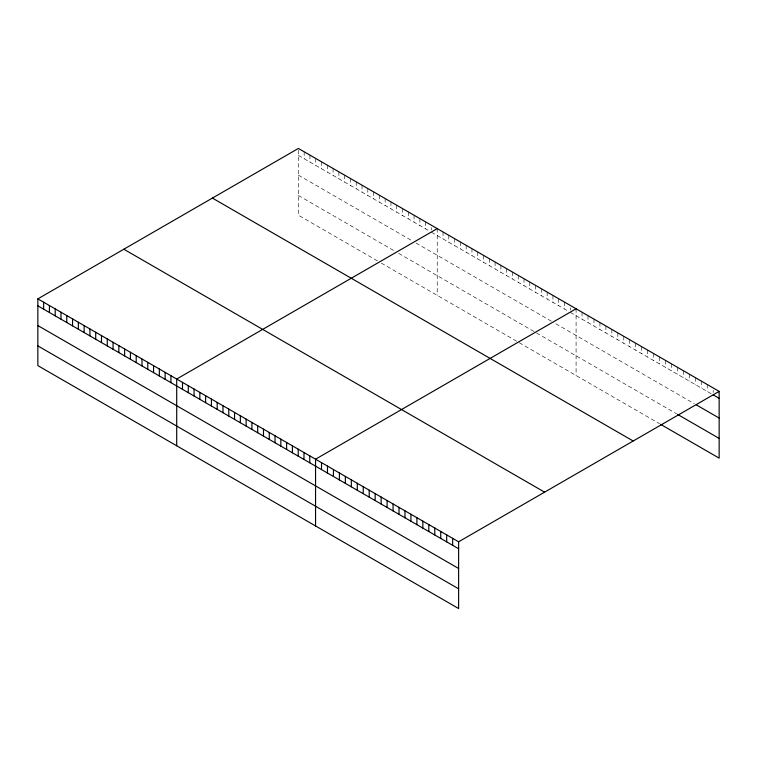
<?xml version="1.0" encoding="UTF-8"?>
<svg xmlns="http://www.w3.org/2000/svg" width="757" height="757" viewBox="0 0 757 757"><rect width="100%" height="100%" fill="white"/><g stroke="black" fill="none" stroke-linecap="round" stroke-linejoin="round"><path stroke-width="0.57" stroke-dasharray="3.79 2.84" d="M298.381 155.403L429.522 231.112M431.452 232.229L568.375 311.278M570.305 312.395L711.202 393.744M298.381 175.141L412.168 240.83M416.019 243.054L551.985 321.555M555.837 323.778L694.311 403.727M298.381 195.476L394.804 251.144M398.665 253.368L535.587 332.427M536.552 332.976L676.427 413.738M377.45 260.862L298.381 215.206L298.381 148.448M381.31 263.086L518.233 342.136M519.198 342.694L659.546 423.721M713.189 390.252L713.189 392.571M707.227 384.49L707.227 391.445M701.266 381.055L701.266 388.01M695.304 377.611L695.304 384.565M689.343 374.166L689.343 381.121M683.382 370.731L683.382 377.686M677.42 367.287L677.42 374.242M671.459 363.843L671.459 370.798M665.498 360.398L665.498 367.363M659.546 356.963L659.546 363.918M653.584 353.519L653.584 360.474M647.623 350.075L647.623 357.03M641.662 346.64L641.662 353.595M635.7 343.195L635.7 350.15M629.739 339.751L629.739 346.706M623.777 336.316L623.777 343.271M617.816 332.872L617.816 339.827M611.855 329.427L611.855 336.382M605.893 325.983L605.893 332.948M599.932 322.548L599.932 329.503M593.971 319.104L593.971 326.059M588.009 315.66L588.009 322.614M582.048 312.225L582.048 319.18M576.086 308.78L576.086 375.538M570.305 307.758L570.305 310.077M564.514 302.1L564.514 309.055M558.732 298.76L558.732 305.714M552.951 295.419L552.951 302.374M547.16 292.079L547.16 299.034M541.378 288.739L541.378 295.694M535.587 285.398L535.587 292.353M529.805 282.058L529.805 289.013M524.014 278.718L524.014 285.673M518.233 275.378L518.233 282.333M512.451 272.037L512.451 278.992M506.66 268.697L506.66 275.652M500.879 265.357L500.879 272.312M495.087 262.017L495.087 268.972M489.306 258.676L489.306 265.631M483.515 255.336L483.515 262.291M477.733 251.996L477.733 258.951M471.952 248.656L471.952 255.611M466.161 245.315L466.161 252.27M460.379 241.975L460.379 248.93M454.588 238.635L454.588 245.59M448.806 235.295L448.806 242.249M443.025 231.954L443.025 238.909M437.234 228.614L437.234 295.372M431.452 227.592L431.452 229.91M425.661 221.933L425.661 228.888M419.88 218.593L419.88 225.548M414.088 215.253L414.088 222.208M408.307 211.913L408.307 218.868M402.525 208.572L402.525 215.527M396.734 205.232L396.734 212.187M390.953 201.892L390.953 208.847M385.162 198.552L385.162 205.507M379.38 195.211L379.38 202.166M373.598 191.871L373.598 198.826M367.807 188.531L367.807 195.486M362.026 185.191L362.026 192.146M356.235 181.85L356.235 188.805M350.453 178.51L350.453 185.465M344.662 175.17L344.662 182.125M338.881 171.83L338.881 178.784M333.099 168.489L333.099 175.444M327.308 165.149L327.308 172.104M321.526 161.809L321.526 168.764M315.735 158.468L315.735 165.423M309.954 155.128L309.954 162.083M304.163 151.788L304.163 158.743"/><path stroke-width="1.14" d="M37.85 298.864L458.619 541.794L458.619 608.552L37.85 365.622L37.85 298.864L298.381 148.448L719.15 391.378L719.15 458.136L660.539 424.298M437.234 228.614L176.703 379.03L176.703 445.788M576.086 308.78L315.555 459.196L315.555 525.954M458.619 541.794L719.15 391.378M713.189 394.889L719.15 398.333M696.298 404.872L719.15 418.063M677.42 414.306L719.15 438.398M212.405 198.088L633.174 441.009M123.826 249.223L544.595 492.154M37.85 305.819L458.619 548.749M37.85 325.557L458.619 568.488M37.85 345.892L458.619 588.814M452.658 538.35L452.658 545.305M446.696 534.906L446.696 541.861M440.735 531.471L440.735 538.426M434.773 528.026L434.773 534.981M428.812 524.582L428.812 531.537M422.851 521.147L422.851 528.102M416.889 517.703L416.889 524.658M410.928 514.258L410.928 521.213M404.967 510.824L404.967 517.779M399.005 507.379L399.005 514.334M393.053 503.935L393.053 510.89M387.092 500.491L387.092 507.445M381.131 497.056L381.131 504.011M375.169 493.611L375.169 500.566M369.208 490.167L369.208 497.122M363.246 486.732L363.246 493.687M357.285 483.288L357.285 490.243M351.324 479.843L351.324 486.798M345.362 476.408L345.362 483.363M339.401 472.964L339.401 479.919M333.44 469.52L333.44 476.475M327.478 466.075L327.478 473.04M321.517 462.641L321.517 469.595M309.774 455.856L309.774 462.811M303.983 452.516L303.983 459.471M298.201 449.175L298.201 456.13M292.42 445.835L292.42 452.79M286.629 442.495L286.629 449.45M280.847 439.155L280.847 446.11M275.056 435.814L275.056 442.769M269.274 432.474L269.274 439.429M263.483 429.134L263.483 436.089M257.702 425.794L257.702 432.749M251.92 422.453L251.92 429.408M246.129 419.113L246.129 426.068M240.347 415.773L240.347 422.728M234.556 412.433L234.556 419.387M228.775 409.092L228.775 416.047M222.984 405.752L222.984 412.707M217.202 402.412L217.202 409.367M211.421 399.071L211.421 406.026M205.63 395.731L205.63 402.686M199.848 392.391L199.848 399.346M194.057 389.051L194.057 396.006M188.275 385.71L188.275 392.665M182.494 382.37L182.494 389.325M170.921 375.69L170.921 382.645M165.13 372.349L165.13 379.304M159.349 369.009L159.349 375.964M153.557 365.669L153.557 372.624M147.776 362.329L147.776 369.284M141.994 358.988L141.994 365.943M136.203 355.648L136.203 362.603M130.422 352.308L130.422 359.263M124.631 348.968L124.631 355.922M118.849 345.627L118.849 352.582M113.058 342.287L113.058 349.242M107.276 338.947L107.276 345.902M101.495 335.606L101.495 342.561M95.704 332.266L95.704 339.221M89.922 328.926L89.922 335.881M84.131 325.586L84.131 332.541M78.35 322.245L78.35 329.2M72.568 318.905L72.568 325.86M66.777 315.565L66.777 322.52M60.995 312.225L60.995 319.18M55.204 308.884L55.204 315.839M49.423 305.544L49.423 312.499M43.632 302.204L43.632 309.159"/></g></svg>
